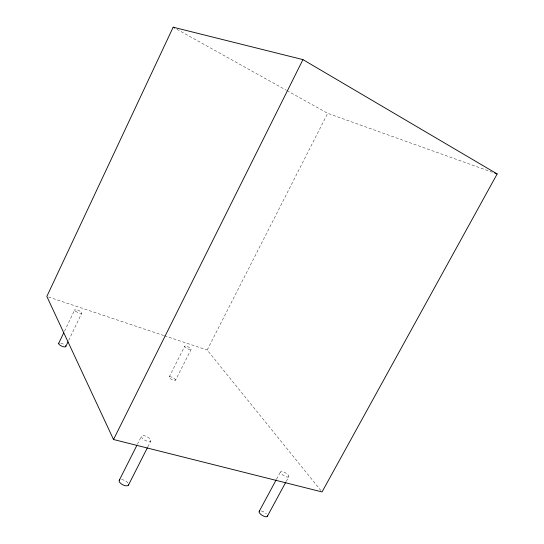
<?xml version="1.0" encoding="UTF-8"?>
<svg xmlns="http://www.w3.org/2000/svg" width="544" height="544" viewBox="0 0 544 544"><rect width="100%" height="100%" fill="white"/><g stroke="black" fill="none" stroke-linecap="round" stroke-linejoin="round"><path stroke-width="0.41" stroke-dasharray="2.72 2.04" d="M64.471 331.262L74.644 309.917M68.707 340.401L81.797 313.031M169.184 376.992L184.715 346.174M137.387 444.353L141.542 436.125M175.515 380.229A3.556 1.108 26.8 0 0 171.231 376.972A3.556 1.108 26.8 0 0 170.299 378.644A3.556 1.108 26.8 0 0 175.515 380.229L191.087 349.432A3.577 0.959 26.8 0 0 186.714 346.27A3.577 0.959 26.8 0 0 185.892 347.718A3.577 0.959 26.8 0 0 191.087 349.432M147.778 446.991L150.81 441.007A5.243 2.06 26.9 0 0 144.786 435.839A5.243 2.06 26.9 0 0 142.902 438.879A5.243 2.06 26.9 0 0 150.81 441.007M320.974 490.6L207.169 350.037L327.706 113.315L492.368 172.237M276.57 479.148L280.588 471.696M286.28 481.311L288.708 476.83A4.814 1.646 30.7 0 0 283.601 471.92A4.814 1.646 30.7 0 0 281.622 474.055A4.814 1.646 30.7 0 0 288.708 476.83M48.45 296.983L163.662 335.492M164.472 335.764L207.169 350.037M176.868 29.26L286.3 90.236M287.035 90.651L327.706 113.315M121.516 479.563A5.188 2.36 26.9 0 1 127.969 482.984M261.358 510.972A4.774 1.89 31.5 0 1 266.356 513.876M60.772 343.155A3.876 1.272 23.8 0 1 64.328 344.665M75.494 311.148A3.903 1.102 24.3 0 0 81.6 313.262A3.903 1.102 24.3 0 0 77.561 310.032A3.903 1.102 24.3 0 0 75.494 311.148"/><path stroke-width="0.82" d="M173.169 27.2L46.838 296.446L113.519 439.511L322.041 491.926L497.162 173.951L302.94 59.609L173.169 27.2L174.651 28.023M58.664 343.454L63.743 332.785M65.797 346.487L67.98 341.924M113.519 439.511L302.94 59.609M119.279 480.257L136.632 445.849M128.445 485.119L147.397 447.732M259.284 511.21L276.168 479.896M267.267 516.426L285.879 482.059M494.761 173.094L497.162 173.951M128.602 484.514A5.188 2.36 26.9 0 1 122.597 484.711A5.188 2.36 26.9 0 1 119.768 479.822M267.356 515.352A4.774 1.89 31.5 0 1 262.528 515.59A4.774 1.89 31.5 0 1 259.753 510.932M65.498 345.664A3.876 1.272 23.8 0 1 62.322 346.385A3.876 1.272 23.8 0 1 58.881 343.189"/></g></svg>
